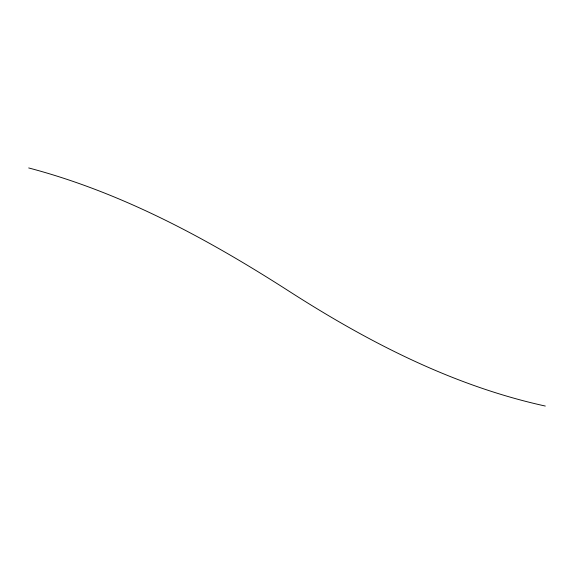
<?xml version="1.0" encoding="UTF-8"?>
<svg xmlns="http://www.w3.org/2000/svg" width="574" height="574" viewBox="0 0 574 574"><rect width="100%" height="100%" fill="white"/><g stroke="black" fill="none" stroke-linecap="round" stroke-linejoin="round"><path stroke-width="0.86" d="M545.3 406.048C452.886 385.771 367.977 341.939 288.909 291.126C207.953 239.143 122.284 192.599 28.7 167.952"/></g></svg>
